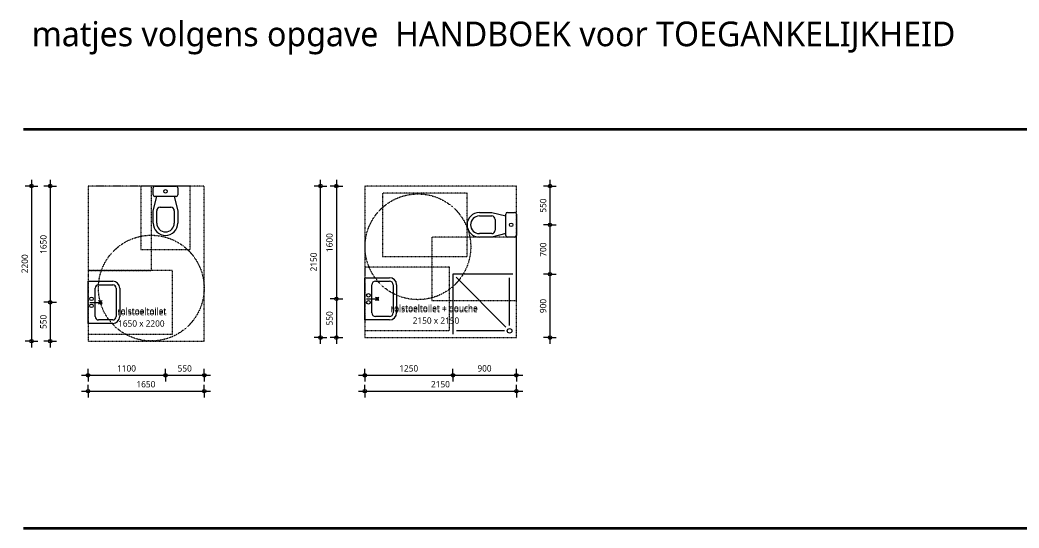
# Model space of a CAD drawing. Header units: millimetres. Extents: x -7463 to 16697, y -20183 to 11902.
# Drawn here: x -7451 to 6728, y -20183 to -12977 of the extents above; entities that cross this region are included whole.
import ezdxf

# ---------------------------------------------------------------- set-up
doc = ezdxf.new("R2010")
doc.units = ezdxf.units.MM
doc.linetypes.add('Dash', pattern=[6.35, 3.175, -3.175])
for name, color, linetype, lineweight in [('A-ANNO-DIMS', 211, 'Continuous', 13), ('A-ANNO-DIMS-50', 211, 'Continuous', 13), ('A-ANNO-NOTE', 131, 'Continuous', 18), ('A-DETL', 90, 'Continuous', 13), ('A-DETL-GENF', 92, 'Continuous', 18), ('A-DETL-GENF-HDLN', 1, 'Dash', 18), ('G-ANNO-TEXT', 231, 'Continuous', 13)]:
    doc.layers.add(name, color=color, linetype=linetype, lineweight=lineweight)
doc.styles.add('Segoe UI', font='segoeui.ttf', dxfattribs={"height": 90})
doc.styles.add('Segoe UI_1', font='segoeui.ttf', dxfattribs={"height": 350})
doc.dimstyles.new('1_8_mm', dxfattribs={"dimscale": 304.8, "dimtxt": 94.262755, "dimasz": 0.164042, "dimexe": 0.295276, "dimexo": 0.0625, "dimgap": 0.082021, "dimtad": 1, "dimdec": 0, "dimzin": 0, "dimdsep": 46, "dimtxsty": 'Segoe UI', "dimblk1": 'DOTBLANK', "dimblk2": 'DOTBLANK', "dimsah": 1, "dimcen": 0.09, "dimdle": 0.295276, "dimazin": 0, "dimtfac": 1, "dimtdec": 4, "dimtix": 1, "dimtmove": 0, "dimatfit": 3, "dimfxl": 0.295276, "dimfxlon": 1, "dimtvp": 1, "dimtfill": 1, "dimtolj": 1, "dimtzin": 0, "dimarcsym": 2})

# ---------------------------------------------------------------- blocks, each defined once
blk = doc.blocks.new('00 rolstoeltoilet - rolstoeltoilet-2538881-00_0 Woonkeur')
at = {"layer": 'A-DETL-GENF', "linetype": 'Dash', "lineweight": 13}
for p, q in [((0, 0), (0, -2200)), ((1650, 0), (0, 0)), ((0, 0), (0, -1200)), ((900, 0), (0, 0)), ((1650, -2200), (1650, 0)), ((750, 0), (750, -900)), ((1450, 0), (750, 0)), ((900, -1200), (900, 0)), ((1450, -900), (1450, 0)), ((750, -900), (1450, -900)), ((1200, -1200), (0, -1200)), ((0, -1200), (0, -2100)), ((0, -1200), (900, -1200)), ((1200, -2100), (1200, -1200)), ((0, -2100), (1200, -2100)), ((0, -2200), (1650, -2200))]:
    blk.add_line(p, q, dxfattribs=at)
at = {"layer": 'A-DETL-GENF', "lineweight": 13}
for p, q in [((925, -125), (925, -25)), ((950, 0), (1250, 0)), ((1275, -25), (1275, -125)), ((925, -350), (975, -150)), ((1250, -150), (950, -150)), ((1225, -150), (1275, -350)), ((925, -525), (925, -350)), ((975, -525), (975, -350)), ((1025, -300), (1175, -300)), ((1225, -350), (1225, -525)), ((1275, -350), (1275, -525)), ((0, -1950), (0, -1350)), ((0, -1350), (350, -1350)), ((150, -1400), (350, -1400)), ((100, -1850), (100, -1450)), ((400, -1450), (400, -1850)), ((450, -1450), (450, -1850)), ((25, -1650), (200, -1650)), ((175, -1650), (150, -1625)), ((150, -1675), (200, -1625)), ((150, -1625), (200, -1675)), ((175, -1675), (175, -1625)), ((175, -1650), (175, -1675)), ((350, -1950), (0, -1950)), ((200, -1900), (150, -1900)), ((350, -1900), (200, -1900))]:
    blk.add_line(p, q, dxfattribs=at)
for centre in [(1100, -75), (50, -1600), (50, -1700)]:
    blk.add_circle(centre, 25, dxfattribs=at)
for centre, radius, start, end in [((950, -25), 25, 90, 180), ((950, -125), 25, 180, 270), ((1250, -25), 25, 360, 90), ((1250, -125), 25, 270, 0), ((1025, -350), 50, 90, 180), ((1175, -350), 50, 360, 90), ((1100, -525), 175, 180, 0), ((1100, -525), 125, 180, 0), ((150, -1450), 50, 90, 180), ((350, -1450), 100, 360, 90), ((350, -1450), 50, 360, 90), ((150, -1850), 50, 180, 270), ((350, -1850), 100, 270, 360), ((350, -1850), 50, 270, 0)]:
    blk.add_arc(centre, radius, start, end, dxfattribs=at)
at = {"layer": 'A-DETL-GENF-HDLN'}
blk.add_circle((898, -1448), 750, dxfattribs=at)
blk = doc.blocks.new('00 rolstoeldouche - rolstoeltoilet _ douche-2544563-00_0 Woonkeur')
at = {"layer": 'A-DETL-GENF', "linetype": 'Dash', "lineweight": 13}
for p, q in [((0, 0), (0, -2150)), ((2150, 0), (0, 0)), ((2150, -2150), (2150, 0)), ((1450, -100), (250, -100)), ((250, -100), (250, -1000)), ((1450, -1000), (1450, -100)), ((950, -725), (950, -1625)), ((2150, -725), (950, -725)), ((2150, -1625), (2150, -725)), ((250, -1000), (1450, -1000)), ((1200, -1150), (0, -1150)), ((0, -1150), (0, -2050)), ((1200, -2050), (1200, -1150)), ((950, -1625), (2150, -1625)), ((0, -2050), (1200, -2050)), ((0, -2150), (2150, -2150))]:
    blk.add_line(p, q, dxfattribs=at)
at = {"layer": 'A-DETL-GENF', "lineweight": 13}
for p, q in [((1625, -375), (1800, -375)), ((1625, -425), (1800, -425)), ((1800, -375), (2000, -425)), ((2000, -700), (2000, -400)), ((2025, -375), (2125, -375)), ((2150, -400), (2150, -700)), ((1850, -475), (1850, -625)), ((1800, -675), (1625, -675)), ((2000, -675), (1800, -725)), ((1800, -725), (1625, -725)), ((2125, -725), (2025, -725)), ((2100, -1250), (1250, -1250)), ((1250, -1250), (1250, -2100)), ((0, -1900), (0, -1300)), ((0, -1300), (350, -1300)), ((100, -1800), (100, -1400)), ((150, -1350), (350, -1350)), ((400, -1400), (400, -1800)), ((450, -1400), (450, -1800)), ((1294, -1294), (2001, -2001)), ((2054, -1979), (2054, -1300)), ((25, -1600), (200, -1600)), ((175, -1600), (150, -1575)), ((150, -1625), (200, -1575)), ((150, -1575), (200, -1625)), ((175, -1625), (175, -1575)), ((175, -1600), (175, -1625)), ((350, -1900), (0, -1900)), ((200, -1850), (150, -1850)), ((350, -1850), (200, -1850)), ((1979, -2054), (1300, -2054))]:
    blk.add_line(p, q, dxfattribs=at)
for centre, radius in [((2075, -550), 25), ((50, -1550), 25), ((50, -1650), 25), ((2054, -2054), 33)]:
    blk.add_circle(centre, radius, dxfattribs=at)
for centre, radius, start, end in [((1625, -550), 175, 90, 270), ((1625, -550), 125, 90, 270), ((1800, -475), 50, 0, 90), ((2025, -400), 25, 90, 180), ((2125, -400), 25, 0, 90), ((1800, -625), 50, 270, 0), ((2025, -700), 25, 180, 270), ((2125, -700), 25, 270, 0), ((150, -1400), 50, 90, 180), ((350, -1400), 100, 360, 90), ((350, -1400), 50, 360, 90), ((150, -1800), 50, 180, 270), ((350, -1800), 100, 270, 360), ((350, -1800), 50, 270, 360)]:
    blk.add_arc(centre, radius, start, end, dxfattribs=at)
at = {"layer": 'A-DETL-GENF-HDLN'}
blk.add_circle((752, -862), 750, dxfattribs=at)
blk = doc.blocks.new('DIMBLOCK78-00_0 Woonkeur')
at = {"layer": 'A-ANNO-DIMS-50'}
for p, q in [((-6576, -18242), (-4746, -18242)), ((-6486, -18242), (-6486, -18152)), ((-6486, -18242), (-6486, -18332)), ((-4836, -18242), (-4836, -18152)), ((-4836, -18242), (-4836, -18332))]:
    blk.add_line(p, q, dxfattribs=at)
for centre in [(-6486, -18242), (-4836, -18242)]:
    blk.add_circle(centre, 25, dxfattribs=at)
at = {"layer": 'A-ANNO-DIMS-50', "color": 0, "insert": (-5798, -18099), "char_height": 90, "width": 329.06, "attachment_point": 1, "line_spacing_factor": 1.142579, "style": 'Segoe UI', "bg_fill": 3, "box_fill_scale": 1.25, "bg_fill_color": 9, "bg_fill_true_color": 13158600, "bg_fill_transparency": 0}
blk.add_mtext('1650', dxfattribs=at)
blk = doc.blocks.new('_DotBlank')
at = {"color": 0, "linetype": 'ByBlock', "lineweight": -2}
blk.add_line((-0.5, 0), (-1, 0), dxfattribs=at)
blk.add_circle((0, 0), 0.5, dxfattribs=at)
blk = doc.blocks.new('DIMBLOCK79-00_0 Woonkeur')
at = {"layer": 'A-ANNO-DIMS-50'}
for p, q in [((-7287, -15242), (-7287, -17622)), ((-7287, -15332), (-7377, -15332)), ((-7287, -15332), (-7197, -15332)), ((-7287, -17532), (-7377, -17532)), ((-7287, -17532), (-7197, -17532))]:
    blk.add_line(p, q, dxfattribs=at)
for centre in [(-7287, -15332), (-7287, -17532)]:
    blk.add_circle(centre, 25, dxfattribs=at)
at = {"layer": 'A-ANNO-DIMS-50', "color": 0, "insert": (-7429, -16569), "char_height": 90, "width": 329.06, "attachment_point": 1, "rotation": 90, "line_spacing_factor": 1.142579, "style": 'Segoe UI', "bg_fill": 3, "box_fill_scale": 1.25, "bg_fill_color": 9, "bg_fill_true_color": 13158600, "bg_fill_transparency": 0}
blk.add_mtext('2200', dxfattribs=at)
blk = doc.blocks.new('DIMBLOCK80-00_0 Woonkeur')
at = {"layer": 'A-ANNO-DIMS-50'}
for p, q in [((-7023, -15242), (-7023, -16982)), ((-7023, -15332), (-7113, -15332)), ((-7023, -15332), (-6933, -15332)), ((-7023, -16982), (-7113, -16982)), ((-7023, -16982), (-6933, -16982))]:
    blk.add_line(p, q, dxfattribs=at)
for centre in [(-7023, -15332), (-7023, -16982)]:
    blk.add_circle(centre, 25, dxfattribs=at)
at = {"layer": 'A-ANNO-DIMS-50', "color": 0, "insert": (-7165, -16294), "char_height": 90, "width": 329.06, "attachment_point": 1, "rotation": 90, "line_spacing_factor": 1.142579, "style": 'Segoe UI', "bg_fill": 3, "box_fill_scale": 1.25, "bg_fill_color": 9, "bg_fill_true_color": 13158600, "bg_fill_transparency": 0}
blk.add_mtext('1650', dxfattribs=at)
blk = doc.blocks.new('DIMBLOCK81-00_0 Woonkeur')
at = {"layer": 'A-ANNO-DIMS-50'}
for p, q in [((-7023, -16982), (-7113, -16982)), ((-7023, -16982), (-7023, -17622)), ((-7023, -16982), (-6933, -16982)), ((-7023, -17532), (-7113, -17532)), ((-7023, -17532), (-6933, -17532))]:
    blk.add_line(p, q, dxfattribs=at)
for centre in [(-7023, -16982), (-7023, -17532)]:
    blk.add_circle(centre, 25, dxfattribs=at)
at = {"layer": 'A-ANNO-DIMS-50', "color": 0, "insert": (-7165, -17360), "char_height": 90, "width": 246.8, "attachment_point": 1, "rotation": 90, "line_spacing_factor": 1.142579, "style": 'Segoe UI', "bg_fill": 3, "box_fill_scale": 1.25, "bg_fill_color": 9, "bg_fill_true_color": 13158600, "bg_fill_transparency": 0}
blk.add_mtext('550', dxfattribs=at)
blk = doc.blocks.new('DIMBLOCK82-00_0 Woonkeur')
at = {"layer": 'A-ANNO-DIMS-50'}
for p, q in [((-6486, -18017), (-6486, -17927)), ((-5386, -18017), (-5386, -17927)), ((-6576, -18017), (-5386, -18017)), ((-6486, -18017), (-6486, -18107)), ((-5386, -18017), (-5386, -18107))]:
    blk.add_line(p, q, dxfattribs=at)
for centre in [(-6486, -18017), (-5386, -18017)]:
    blk.add_circle(centre, 25, dxfattribs=at)
at = {"layer": 'A-ANNO-DIMS-50', "color": 0, "insert": (-6073, -17874), "char_height": 90, "width": 329.06, "attachment_point": 1, "line_spacing_factor": 1.142579, "style": 'Segoe UI', "bg_fill": 3, "box_fill_scale": 1.25, "bg_fill_color": 9, "bg_fill_true_color": 13158600, "bg_fill_transparency": 0}
blk.add_mtext('1100', dxfattribs=at)
blk = doc.blocks.new('DIMBLOCK83-00_0 Woonkeur')
at = {"layer": 'A-ANNO-DIMS-50'}
for p, q in [((-5386, -18017), (-5386, -17927)), ((-4836, -18017), (-4836, -17927)), ((-5386, -18017), (-4746, -18017)), ((-5386, -18017), (-5386, -18107)), ((-4836, -18017), (-4836, -18107))]:
    blk.add_line(p, q, dxfattribs=at)
for centre in [(-5386, -18017), (-4836, -18017)]:
    blk.add_circle(centre, 25, dxfattribs=at)
at = {"layer": 'A-ANNO-DIMS-50', "color": 0, "insert": (-5214, -17874), "char_height": 90, "width": 246.8, "attachment_point": 1, "line_spacing_factor": 1.142579, "style": 'Segoe UI', "bg_fill": 3, "box_fill_scale": 1.25, "bg_fill_color": 9, "bg_fill_true_color": 13158600, "bg_fill_transparency": 0}
blk.add_mtext('550', dxfattribs=at)
blk = doc.blocks.new('DIMBLOCK84-00_0 Woonkeur')
at = {"layer": 'A-ANNO-DIMS-50'}
for p, q in [((-2646, -18242), (-316, -18242)), ((-2556, -18242), (-2556, -18152)), ((-2556, -18242), (-2556, -18332)), ((-406, -18242), (-406, -18152)), ((-406, -18242), (-406, -18332))]:
    blk.add_line(p, q, dxfattribs=at)
for centre in [(-2556, -18242), (-406, -18242)]:
    blk.add_circle(centre, 25, dxfattribs=at)
at = {"layer": 'A-ANNO-DIMS-50', "color": 0, "insert": (-1618, -18099), "char_height": 90, "width": 329.06, "attachment_point": 1, "line_spacing_factor": 1.142579, "style": 'Segoe UI', "bg_fill": 3, "box_fill_scale": 1.25, "bg_fill_color": 9, "bg_fill_true_color": 13158600, "bg_fill_transparency": 0}
blk.add_mtext('2150', dxfattribs=at)
blk = doc.blocks.new('DIMBLOCK85-00_0 Woonkeur')
at = {"layer": 'A-ANNO-DIMS-50'}
for p, q in [((-3186, -17572), (-3186, -15242)), ((-3186, -15332), (-3276, -15332)), ((-3186, -15332), (-3096, -15332)), ((-3186, -17482), (-3276, -17482)), ((-3186, -17482), (-3096, -17482))]:
    blk.add_line(p, q, dxfattribs=at)
for centre in [(-3186, -15332), (-3186, -17482)]:
    blk.add_circle(centre, 25, dxfattribs=at)
at = {"layer": 'A-ANNO-DIMS-50', "color": 0, "insert": (-3329, -16544), "char_height": 90, "width": 329.06, "attachment_point": 1, "rotation": 90, "line_spacing_factor": 1.142579, "style": 'Segoe UI', "bg_fill": 3, "box_fill_scale": 1.25, "bg_fill_color": 9, "bg_fill_true_color": 13158600, "bg_fill_transparency": 0}
blk.add_mtext('2150', dxfattribs=at)
blk = doc.blocks.new('DIMBLOCK86-00_0 Woonkeur')
at = {"layer": 'A-ANNO-DIMS-50'}
for p, q in [((-2961, -15242), (-2961, -16932)), ((-2961, -15332), (-3051, -15332)), ((-2961, -15332), (-2871, -15332)), ((-2961, -16932), (-3051, -16932)), ((-2961, -16932), (-2871, -16932))]:
    blk.add_line(p, q, dxfattribs=at)
for centre in [(-2961, -15332), (-2961, -16932)]:
    blk.add_circle(centre, 25, dxfattribs=at)
at = {"layer": 'A-ANNO-DIMS-50', "color": 0, "insert": (-3104, -16269), "char_height": 90, "width": 329.06, "attachment_point": 1, "rotation": 90, "line_spacing_factor": 1.142579, "style": 'Segoe UI', "bg_fill": 3, "box_fill_scale": 1.25, "bg_fill_color": 9, "bg_fill_true_color": 13158600, "bg_fill_transparency": 0}
blk.add_mtext('1600', dxfattribs=at)
blk = doc.blocks.new('DIMBLOCK87-00_0 Woonkeur')
at = {"layer": 'A-ANNO-DIMS-50'}
for p, q in [((-2961, -16932), (-3051, -16932)), ((-2961, -16932), (-2961, -17572)), ((-2961, -16932), (-2871, -16932)), ((-2961, -17482), (-3051, -17482)), ((-2961, -17482), (-2871, -17482))]:
    blk.add_line(p, q, dxfattribs=at)
for centre in [(-2961, -16932), (-2961, -17482)]:
    blk.add_circle(centre, 25, dxfattribs=at)
at = {"layer": 'A-ANNO-DIMS-50', "color": 0, "insert": (-3104, -17310), "char_height": 90, "width": 246.8, "attachment_point": 1, "rotation": 90, "line_spacing_factor": 1.142579, "style": 'Segoe UI', "bg_fill": 3, "box_fill_scale": 1.25, "bg_fill_color": 9, "bg_fill_true_color": 13158600, "bg_fill_transparency": 0}
blk.add_mtext('550', dxfattribs=at)
blk = doc.blocks.new('DIMBLOCK88-00_0 Woonkeur')
at = {"layer": 'A-ANNO-DIMS-50'}
for p, q in [((71, -15242), (71, -15882)), ((71, -15332), (-19, -15332)), ((71, -15332), (161, -15332)), ((71, -15882), (-19, -15882)), ((71, -15882), (161, -15882))]:
    blk.add_line(p, q, dxfattribs=at)
for centre in [(71, -15332), (71, -15882)]:
    blk.add_circle(centre, 25, dxfattribs=at)
at = {"layer": 'A-ANNO-DIMS-50', "color": 0, "insert": (-72, -15710), "char_height": 90, "width": 246.8, "attachment_point": 1, "rotation": 90, "line_spacing_factor": 1.142579, "style": 'Segoe UI', "bg_fill": 3, "box_fill_scale": 1.25, "bg_fill_color": 9, "bg_fill_true_color": 13158600, "bg_fill_transparency": 0}
blk.add_mtext('550', dxfattribs=at)
blk = doc.blocks.new('DIMBLOCK89-00_0 Woonkeur')
at = {"layer": 'A-ANNO-DIMS-50'}
for p, q in [((71, -15882), (-19, -15882)), ((71, -15882), (71, -16582)), ((71, -15882), (161, -15882)), ((71, -16582), (-19, -16582)), ((71, -16582), (161, -16582))]:
    blk.add_line(p, q, dxfattribs=at)
for centre in [(71, -15882), (71, -16582)]:
    blk.add_circle(centre, 25, dxfattribs=at)
at = {"layer": 'A-ANNO-DIMS-50', "color": 0, "insert": (-72, -16335), "char_height": 90, "width": 246.8, "attachment_point": 1, "rotation": 90, "line_spacing_factor": 1.142579, "style": 'Segoe UI', "bg_fill": 3, "box_fill_scale": 1.25, "bg_fill_color": 9, "bg_fill_true_color": 13158600, "bg_fill_transparency": 0}
blk.add_mtext('700', dxfattribs=at)
blk = doc.blocks.new('DIMBLOCK90-00_0 Woonkeur')
at = {"layer": 'A-ANNO-DIMS-50'}
for p, q in [((71, -16582), (-19, -16582)), ((71, -16582), (71, -17572)), ((71, -16582), (161, -16582)), ((71, -17482), (-19, -17482)), ((71, -17482), (161, -17482))]:
    blk.add_line(p, q, dxfattribs=at)
for centre in [(71, -16582), (71, -17482)]:
    blk.add_circle(centre, 25, dxfattribs=at)
at = {"layer": 'A-ANNO-DIMS-50', "color": 0, "insert": (-72, -17135), "char_height": 90, "width": 246.8, "attachment_point": 1, "rotation": 90, "line_spacing_factor": 1.142579, "style": 'Segoe UI', "bg_fill": 3, "box_fill_scale": 1.25, "bg_fill_color": 9, "bg_fill_true_color": 13158600, "bg_fill_transparency": 0}
blk.add_mtext('900', dxfattribs=at)
blk = doc.blocks.new('DIMBLOCK91-00_0 Woonkeur')
at = {"layer": 'A-ANNO-DIMS-50'}
for p, q in [((-2556, -18017), (-2556, -17927)), ((-1306, -18017), (-1306, -17927)), ((-2646, -18017), (-1306, -18017)), ((-2556, -18017), (-2556, -18107)), ((-1306, -18017), (-1306, -18107))]:
    blk.add_line(p, q, dxfattribs=at)
for centre in [(-2556, -18017), (-1306, -18017)]:
    blk.add_circle(centre, 25, dxfattribs=at)
at = {"layer": 'A-ANNO-DIMS-50', "color": 0, "insert": (-2068, -17874), "char_height": 90, "width": 329.06, "attachment_point": 1, "line_spacing_factor": 1.142579, "style": 'Segoe UI', "bg_fill": 3, "box_fill_scale": 1.25, "bg_fill_color": 9, "bg_fill_true_color": 13158600, "bg_fill_transparency": 0}
blk.add_mtext('1250', dxfattribs=at)
blk = doc.blocks.new('DIMBLOCK92-00_0 Woonkeur')
at = {"layer": 'A-ANNO-DIMS-50'}
for p, q in [((-1306, -18017), (-1306, -17927)), ((-406, -18017), (-406, -17927)), ((-1306, -18017), (-316, -18017)), ((-1306, -18017), (-1306, -18107)), ((-406, -18017), (-406, -18107))]:
    blk.add_line(p, q, dxfattribs=at)
for centre in [(-1306, -18017), (-406, -18017)]:
    blk.add_circle(centre, 25, dxfattribs=at)
at = {"layer": 'A-ANNO-DIMS-50', "color": 0, "insert": (-959, -17874), "char_height": 90, "width": 246.8, "attachment_point": 1, "line_spacing_factor": 1.142579, "style": 'Segoe UI', "bg_fill": 3, "box_fill_scale": 1.25, "bg_fill_color": 9, "bg_fill_true_color": 13158600, "bg_fill_transparency": 0}
blk.add_mtext('900', dxfattribs=at)

msp = doc.modelspace()

# ---------------------------------------------------------------- linework, layer by layer
at = {"layer": 'A-DETL', "lineweight": 35}
for p, q in [((-7403.4, -14523.5), (16696.6, -14523.5)), ((-7403.4, -20183.5), (16696.6, -20183.5))]:
    msp.add_line(p, q, dxfattribs=at)

# ---------------------------------------------------------------- block references
at = {"layer": 'A-DETL-GENF', "lineweight": 13}
msp.add_blockref('00 rolstoeldouche - rolstoeltoilet _ douche-2544563-00_0 Woonkeur', (-2555.9, -15332.3), dxfattribs=at)
at = {"layer": 'A-DETL-GENF-HDLN'}
msp.add_blockref('00 rolstoeltoilet - rolstoeltoilet-2538881-00_0 Woonkeur', (-6485.9, -15332.3), dxfattribs=at)

# ---------------------------------------------------------------- texts
at = {"layer": 'A-ANNO-NOTE', "lineweight": 13, "char_height": 90, "attachment_point": 1, "style": 'Segoe UI'}
for s, insert, width in [('rolstoeltoilet + douche', (-2190.9, -17017), 1623.417), ('rolstoeltoilet', (-6071.4, -17058.6), 897.89), ('rolstoeltoilet', (-6071.4, -17076.3), 897.89), ('rolstoeltoilet + douche', (-2190.9, -17034.6), 1623.417), ('1650 x 2200', (-6058.2, -17237.2), 865.822), ('2150 x 2150', (-1876.7, -17195.6), 865.822)]:
    msp.add_mtext(s, dxfattribs=dict(at, insert=insert, width=width))
at = {"layer": 'G-ANNO-TEXT', "color": 7, "insert": (-7284.6, -12999.4), "char_height": 350, "width": 16610.965, "attachment_point": 1, "style": 'Segoe UI_1'}
msp.add_mtext('matjes volgens opgave  HANDBOEK voor TOEGANKELIJKHEID', dxfattribs=at)

# ---------------------------------------------------------------- dimensions: what is measured, and where the dimension line sits
at = {"layer": 'A-ANNO-DIMS'}
for base, p1, p2, override, picture, middle in [((-7286.6, -17532.3), (-7196.6, -15332.3), (-7196.6, -17532.3), {"dimpost": '<>', "dimfxl": 2200}, 'DIMBLOCK79-00_0 Woonkeur', (-7358.1, -16432.3)), ((-3186.1, -15332.3), (-3096.1, -17482.3), (-3096.1, -15332.3), {"dimpost": '<>', "dimfxl": 2150}, 'DIMBLOCK85-00_0 Woonkeur', (-3257.9, -16407.3)), ((70.7, -15882.3), (-19.3, -15332.3), (-19.3, -15882.3), {"dimpost": '<>', "dimfxl": 550}, 'DIMBLOCK88-00_0 Woonkeur', (-0.9, -15607.3))]:
    dim = msp.add_linear_dim(base=base, p1=p1, p2=p2, angle=90, dimstyle='1_8_mm', override=override, dxfattribs=at)
    dim.commit()
    dim.dimension.update_dxf_attribs({"geometry": picture, "text_midpoint": middle})
for base, p1, p2, override, picture, middle in [((-4835.9, -18241.8), (-6485.9, -18151.8), (-4835.9, -18151.8), {"dimpost": '<>', "dimfxl": 1650}, 'DIMBLOCK78-00_0 Woonkeur', (-5660.9, -18170)), ((-405.9, -18241.8), (-2555.9, -18151.8), (-405.9, -18151.8), {"dimpost": '<>', "dimfxl": 2150}, 'DIMBLOCK84-00_0 Woonkeur', (-1480.9, -18170))]:
    dim = msp.add_linear_dim(base=base, p1=p1, p2=p2, dimstyle='1_8_mm', override=override, dxfattribs=at)
    dim.commit()
    dim.dimension.update_dxf_attribs({"geometry": picture, "text_midpoint": middle})

# ---------------------------------------------------------------- next in the draw order: dimensions: what is measured, and where the dimension line sits
for base, p1, p2, override, picture, middle in [((-7022.7, -16982.3), (-6932.7, -15332.3), (-6932.7, -16982.3), {"dimpost": '<>', "dimfxl": 1650}, 'DIMBLOCK80-00_0 Woonkeur', (-7094.5, -16157.3)), ((-2961.1, -16932.3), (-2871.1, -15332.3), (-2871.1, -16932.3), {"dimpost": '<>', "dimfxl": 1600}, 'DIMBLOCK86-00_0 Woonkeur', (-3032.9, -16132.3)), ((70.7, -16582.3), (-19.3, -15882.3), (-19.3, -16582.3), {"dimpost": '<>', "dimfxl": 700.000366}, 'DIMBLOCK89-00_0 Woonkeur', (-0.9, -16232.3))]:
    dim = msp.add_linear_dim(base=base, p1=p1, p2=p2, angle=90, dimstyle='1_8_mm', override=override, dxfattribs=at)
    dim.commit()
    dim.dimension.update_dxf_attribs({"geometry": picture, "text_midpoint": middle})
for base, p1, p2, override, picture, middle in [((-5385.9, -18016.8), (-6485.9, -17926.8), (-5385.9, -17926.8), {"dimpost": '<>', "dimfxl": 1100}, 'DIMBLOCK82-00_0 Woonkeur', (-5935.9, -17945)), ((-1305.9, -18016.8), (-2555.9, -17926.8), (-1305.9, -17926.8), {"dimpost": '<>', "dimfxl": 1249.999474}, 'DIMBLOCK91-00_0 Woonkeur', (-1930.9, -17945))]:
    dim = msp.add_linear_dim(base=base, p1=p1, p2=p2, dimstyle='1_8_mm', override=override, dxfattribs=at)
    dim.commit()
    dim.dimension.update_dxf_attribs({"geometry": picture, "text_midpoint": middle})

# ---------------------------------------------------------------- next in the draw order: dimensions: what is measured, and where the dimension line sits
for base, p1, p2, override, picture, middle in [((70.7, -17482.3), (-19.3, -16582.3), (-19.3, -17482.3), {"dimpost": '<>', "dimfxl": 899.999634}, 'DIMBLOCK90-00_0 Woonkeur', (-0.9, -17032.3)), ((-7022.7, -17532.3), (-6932.7, -16982.3), (-6932.7, -17532.3), {"dimpost": '<>', "dimfxl": 550}, 'DIMBLOCK81-00_0 Woonkeur', (-7094.3, -17257.3)), ((-2961.1, -17482.3), (-2871.1, -16932.3), (-2871.1, -17482.3), {"dimpost": '<>', "dimfxl": 550}, 'DIMBLOCK87-00_0 Woonkeur', (-3032.6, -17207.3))]:
    dim = msp.add_linear_dim(base=base, p1=p1, p2=p2, angle=90, dimstyle='1_8_mm', override=override, dxfattribs=at)
    dim.commit()
    dim.dimension.update_dxf_attribs({"geometry": picture, "text_midpoint": middle})
for base, p1, p2, override, picture, middle in [((-4835.9, -18016.8), (-5385.9, -17926.8), (-4835.9, -17926.8), {"dimpost": '<>', "dimfxl": 550}, 'DIMBLOCK83-00_0 Woonkeur', (-5110.9, -17945.3)), ((-405.9, -18016.8), (-1305.9, -17926.8), (-405.9, -17926.8), {"dimpost": '<>', "dimfxl": 900.000526}, 'DIMBLOCK92-00_0 Woonkeur', (-855.9, -17945.3))]:
    dim = msp.add_linear_dim(base=base, p1=p1, p2=p2, dimstyle='1_8_mm', override=override, dxfattribs=at)
    dim.commit()
    dim.dimension.update_dxf_attribs({"geometry": picture, "text_midpoint": middle})

doc.saveas('drawing.dxf')
